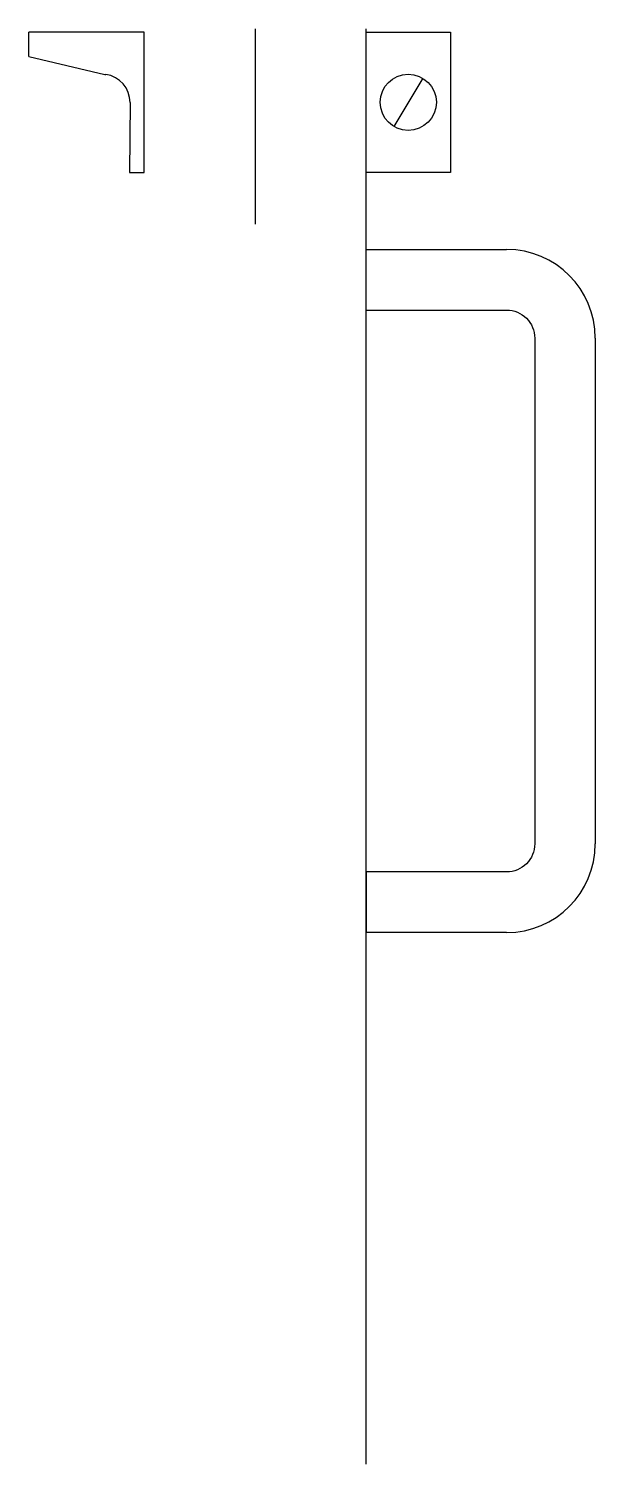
# Model space of a CAD drawing. Header units: millimetres. Extents: x -16 to 24, y -2 to 100.
import ezdxf

# ---------------------------------------------------------------- set-up
doc = ezdxf.new("R2010")
doc.units = ezdxf.units.MM
doc.layers.get('0').update_dxf_attribs({"linetype": 'CONTINUOUS'})

msp = doc.modelspace()

# ---------------------------------------------------------------- linework, layer by layer
for p, q in [((-16.11, 98.02), (-16.11, 99.76)), ((-13.9, 99.76), (-16.11, 99.76)), ((-13.9, 99.81), (-13.9, 99.76)), ((-7.9, 99.76), (-13.9, 99.76)), ((-7.9, 89.76), (-7.9, 99.76)), ((0, 100), (0, 86.09)), ((7.9, -2.2), (7.9, 100)), ((-16.11, 98.02), (-10.69, 96.75)), ((11.93, 96.48), (9.87, 93.05)), ((-8.9, 94.75), (-8.94, 89.76)), ((-8.94, 89.76), (-7.9, 89.76)), ((7.9, 84.29), (17.9, 84.29)), ((7.9, 79.97), (7.9, 84.29)), ((24.21, 77.97), (24.21, 41.97)), ((7.9, 39.97), (7.9, 35.66)), ((17.9, 35.66), (7.9, 35.66))]:
    msp.add_line(p, q)
msp.add_lwpolyline([(7.9, 99.76), (13.9, 99.76), (13.9, 89.76), (7.9, 89.76)], close=True)
msp.add_lwpolyline([(7.9, 79.97), (17.9, 79.97, -0.414214), (19.9, 77.97), (19.9, 41.97, -0.414214), (17.9, 39.97), (7.9, 39.97)], format="xyb", close=True)
msp.add_circle((10.9, 94.76), 2)
for centre, radius, start, end in [((-10.9, 94.76), 2, -0.4266, 82.2192), ((17.9, 77.97), 6.31, 0, 90), ((17.9, 41.97), 6.31, -90, 0)]:
    msp.add_arc(centre, radius, start, end)
msp.add_open_spline([(-10.69, 96.75), (-10.69, 96.75), (-10.69, 96.75), (-10.68, 96.75), (-10.67, 96.75), (-10.65, 96.75), (-10.64, 96.75), (-10.64, 96.75), (-10.63, 96.75), (-10.63, 96.75)], degree=5)

doc.saveas('drawing.dxf')
